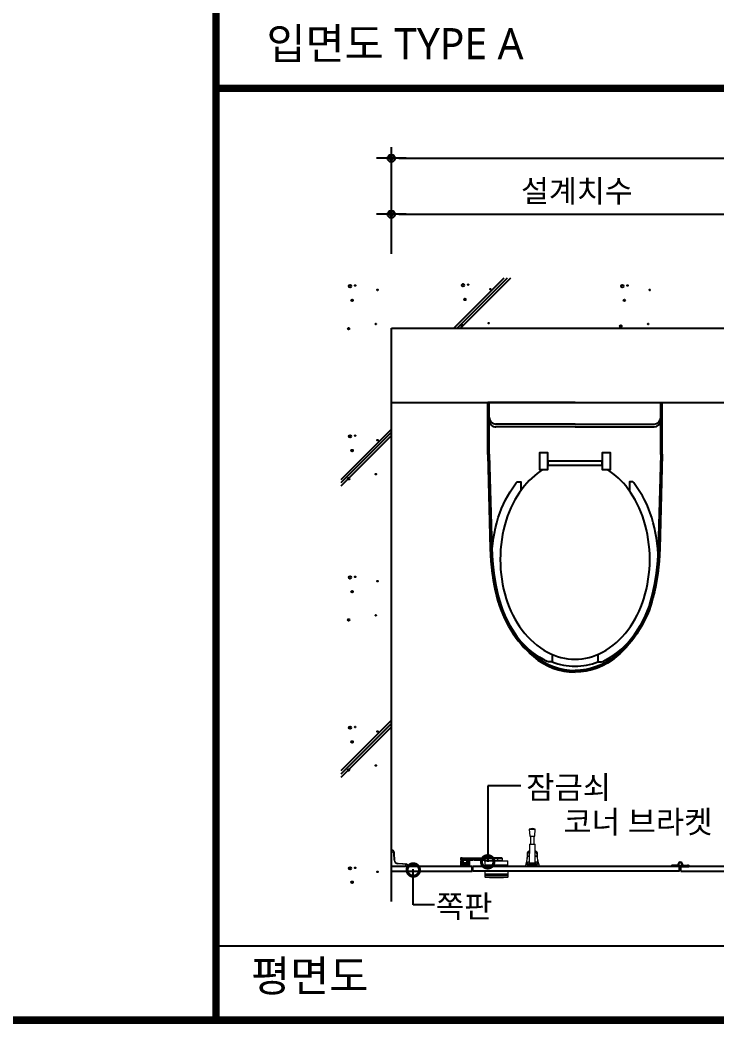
# Model space of a CAD drawing. Extents: x -256 to 8104, y -176 to 5714.
# Drawn here: x 2220 to 3159, y 2764 to 4116 of the extents above; entities that cross this region are included whole.
import ezdxf
from ezdxf.enums import TextEntityAlignment as Align

# ---------------------------------------------------------------- set-up
doc = ezdxf.new("R2010")
doc.units = 0
doc.header["$LTSCALE"] = 30
doc.layers.get('0').update_dxf_attribs({"linetype": 'CONTINUOUS'})
doc.layers.get('DEFPOINTS').update_dxf_attribs({"linetype": 'CONTINUOUS'})
for name, color, linetype in [('0_toilet', 6, 'CONTINUOUS'), ('DIM', 7, 'CONTINUOUS'), ('HAT', 8, 'CONTINUOUS'), ('TIT', 3, 'CONTINUOUS'), ('경첩', 4, 'CONTINUOUS'), ('문자', 3, 'CONTINUOUS'), ('부자재', 4, 'CONTINUOUS'), ('옷걸이', 4, 'CONTINUOUS'), ('잠금쇠(회전형)', 4, 'CONTINUOUS'), ('치수', 1, 'CONTINUOUS'), ('해치', 8, 'CONTINUOUS')]:
    doc.layers.add(name, color=color, linetype=linetype)
doc.styles.add('돋움', font='malgun.ttf')
doc.dimstyles.new('10', dxfattribs={"dimscale": 10, "dimtxt": 3, "dimasz": 1, "dimexe": 1.5, "dimexo": 2, "dimgap": 1, "dimtad": 1, "dimdec": 0, "dimlunit": 6, "dimtxsty": '돋움', "dimblk": 'DIMDOT', "dimcen": -1, "dimdle": 1.5, "dimclrt": 3, "dimazin": 3, "dimtfac": 1, "dimtdec": 0, "dimtix": 1, "dimtmove": 2, "dimatfit": 3, "dimldrblk": 'DIMDOT', "dimarcsym": 0})

# ---------------------------------------------------------------- blocks, each defined once
blk = doc.blocks.new('_DOTSMALL')
at = {"color": 0, "linetype": 'ByBlock', "const_width": 0.5}
blk.add_lwpolyline([(-0.0625, 0, 1), (0.0625, 0, 1)], format="xyb", close=True, dxfattribs=at)
blk = doc.blocks.new('A$C63EC304E')
at = {"layer": '치수', "color": 1, "xscale": 2.5, "yscale": 2.5, "zscale": 2.5, "rotation": 234.3098741996962}
blk.add_blockref('_DOTSMALL', (0.31, 0.31), dxfattribs=at)
blk = doc.blocks.new('A$C2BC9653E')
at = {"layer": '치수', "xscale": 0.3333333333333333, "yscale": 0.3333333333333333, "zscale": 0.3333333333333333}
blk.add_blockref('A$C63EC304E', (0, 0), dxfattribs=at)
blk = doc.blocks.new('A$C7FC71301')
at = {"layer": '치수', "rotation": 180}
blk.add_blockref('A$C2BC9653E', (0.208, 0.208), dxfattribs=at)
blk = doc.blocks.new('A$C4A20372B')
at = {"layer": '치수'}
blk.add_blockref('A$C7FC71301', (0, 0), dxfattribs=at)
blk = doc.blocks.new('A$C566469F5')
at = {"layer": '치수'}
blk.add_blockref('A$C4A20372B', (0, 0), dxfattribs=at)
blk = doc.blocks.new('A$C7E317CD4')
at = {"layer": '해치', "xscale": 2, "yscale": 2, "zscale": 2}
blk.add_blockref('A$C566469F5', (0, 0), dxfattribs=at)
blk = doc.blocks.new('A$C601D7F27')
at = {"layer": '치수'}
blk.add_blockref('A$C7E317CD4', (0, 0), dxfattribs=at)
blk = doc.blocks.new('A$C38802C08')
at = {"layer": '치수'}
blk.add_blockref('A$C601D7F27', (0, 0), dxfattribs=at)
blk = doc.blocks.new('DIMDOT')
at = {"linetype": 'Continuous'}
blk.add_line((-2, 0), (2, 0), dxfattribs=at)
for radius in [0.5, 0.25]:
    blk.add_circle((0, 0), radius, dxfattribs=at)
blk = doc.blocks.new('*D428')
at = {"layer": 'DEFPOINTS', "color": 0}
for p in [(158946.5, 9366.3), (157446.5, 9217.8), (158946.5, 9217.8)]:
    blk.add_point(p, dxfattribs=at)
at = {"layer": 'DIM', "color": 0, "lineweight": -2, "ltscale": 10}
for p, q in [((157446.5, 9237.8), (157446.5, 9381.3)), ((158946.5, 9237.8), (158946.5, 9381.3)), ((157456.5, 9366.3), (158936.5, 9366.3))]:
    blk.add_line(p, q, dxfattribs=at)
at = {"layer": 'DIM', "color": 0, "lineweight": -2, "xscale": 10, "yscale": 10, "zscale": 10, "rotation": 180}
blk.add_blockref('DIMDOT', (157446.5, 9366.3), dxfattribs=at)
at = {"layer": 'DIM', "color": 0, "lineweight": -2, "xscale": 10, "yscale": 10, "zscale": 10}
blk.add_blockref('DIMDOT', (158946.5, 9366.3), dxfattribs=at)
at = {"layer": 'DIM', "color": 3, "insert": (158196.5, 9395.9), "char_height": 30, "attachment_point": 5, "style": '돋움'}
blk.add_mtext('설계치수', dxfattribs=at)
blk = doc.blocks.new('*D430')
at = {"layer": 'DEFPOINTS', "color": 0}
for p in [(157946.5, 9290.9), (157446.5, 9217.8), (157946.5, 9217.8)]:
    blk.add_point(p, dxfattribs=at)
at = {"layer": 'DIM', "color": 0, "lineweight": -2, "ltscale": 10}
for p, q in [((157446.5, 9237.8), (157446.5, 9305.9)), ((157946.5, 9237.8), (157946.5, 9305.9)), ((157456.5, 9290.9), (157936.5, 9290.9))]:
    blk.add_line(p, q, dxfattribs=at)
at = {"layer": 'DIM', "color": 0, "lineweight": -2, "xscale": 10, "yscale": 10, "zscale": 10, "rotation": 180}
blk.add_blockref('DIMDOT', (157446.5, 9290.9), dxfattribs=at)
at = {"layer": 'DIM', "color": 0, "lineweight": -2, "xscale": 10, "yscale": 10, "zscale": 10}
blk.add_blockref('DIMDOT', (157946.5, 9290.9), dxfattribs=at)
at = {"layer": 'DIM', "color": 3, "insert": (157696.5, 9320.6), "char_height": 30, "attachment_point": 5, "style": '돋움'}
blk.add_mtext('설계치수', dxfattribs=at)
blk = doc.blocks.new('A$C10E41893')
at = {"layer": '부자재'}
for p, q in [((6.5, 0), (6.5, 196)), ((123.3, 196), (6.5, 196)), ((123.3, 192.5), (6.5, 192.5)), ((54.8, 0), (54.8, 177.5)), ((61.4, 0), (61.4, 177.5)), ((6.5, 0), (6.5, -196)), ((54.8, 0), (54.8, -177.5)), ((61.4, 0), (61.4, -177.5)), ((123.3, -192.5), (6.5, -192.5)), ((123.3, -196), (6.5, -196))]:
    blk.add_line(p, q, dxfattribs=at)
for points in [[(122.7, 196, -0.012538), (123.3, 196), (334.6, 190.3, -0.055395), (444.7, 175.1, -0.154276), (576.9, 93.3, -0.179504), (611.5, 0, -0.179504)], [(122.8, 192.5, -0.012538), (123.2, 192.5), (334.5, 186.8, -0.055395), (443.8, 171.7, -0.154276), (574.3, 91, -0.179504), (608, 0, -0.179504)], [(572, 51.4), (588.8, 51.4), (588.8, 59.6, 0.021185), (583.3, 70.7, 0.106084), (528.4, 133.7, 0.085733), (452.6, 172.4, 0.075373), (358.7, 186.6, 0.075373), (264.8, 172.4, 0.085733), (189, 133.7, 0.007337), (184.4, 130.1), (184.4, 122), (204.7, 122)], [(156.7, -72, 0.089162), (200.2, -118.7, 0.085733), (270.3, -154.5, 0.075373), (358.7, -167.9, 0.075373), (447.1, -154.5, 0.085733), (517.2, -118.7, 0.106084), (567, -61.6, 0.126931), (582.8, 0, 0.126931), (567, 61.6, 0.106084), (517.2, 118.7, 0.085733), (447.1, 154.5, 0.075373), (358.7, 167.9, 0.075373), (270.3, 154.5, 0.085733), (200.2, 118.7, 0.089162), (156.7, 72)], [(588.8, -51.4, 0.090214), (598.2, 0, 0.090214), (588.8, 51.4, 0.106084)], [(122.7, -196, 0.012538), (123.3, -196), (334.6, -190.3, 0.055395), (444.7, -175.1, 0.154276), (576.9, -93.3, 0.179504), (611.5, 0, 0.179504)], [(122.8, -192.5, 0.012538), (123.2, -192.5), (334.5, -186.8, 0.055395), (443.8, -171.7, 0.154276), (574.3, -91, 0.179504), (608, 0, 0.179504)], [(572, -51.4), (588.8, -51.4), (588.8, -59.6, -0.021185), (583.3, -70.7, -0.106084), (528.4, -133.7, -0.085733), (452.6, -172.4, -0.075373), (358.7, -186.6, -0.075373), (264.8, -172.4, -0.085733), (189, -133.7, -0.007337), (184.4, -130.1), (184.4, -122), (204.7, -122)]]:
    blk.add_lwpolyline(points, format="xyb", dxfattribs=at)
blk.add_lwpolyline([(138, -60.8), (119.3, -60.8), (119.3, -79.5), (156.7, -79.5), (156.7, -60.8), (138, -60.8), (147.3, -60.8), (147.3, 60.8), (138, 60.8), (156.7, 60.8), (156.7, 79.5), (119.3, 79.5), (119.3, 60.8), (138, 60.8), (138, -60.8), (119.3, -60.8)], dxfattribs=at)
for centre, start, end in [((39.8, 177.5), 0, 90), ((46.4, 177.5), 0, 90), ((39.8, -177.5), 270, 0), ((46.4, -177.5), 270, 0)]:
    blk.add_arc(centre, 15, start, end, dxfattribs=at)
blk = doc.blocks.new('EDGE_16', base_point=(154726.3, 5436.3))
for p, q in [((157446.5, 8365.6), (157446.5, 9137.4)), ((157446.5, 9137.4), (158946.5, 9137.4)), ((157446.5, 9037.4), (158946.5, 9037.4))]:
    blk.add_line(p, q)
at = {"color": 8}
blk.add_line((157210.4, 8305.6), (159173, 8305.6), dxfattribs=at)
at = {"color": 8, "const_width": 10}
for points in [[(157210.4, 8205.6), (157210.4, 10974.7)], [(157210.4, 9460.5), (160558.3, 9460.5)], [(154773.7, 8205.6), (160558.3, 8205.6)]]:
    blk.add_lwpolyline(points, dxfattribs=at)
at = {"layer": '0_toilet'}
for p, q in [((157555.4, 8412.4), (157446.5, 8412.4)), ((157555.4, 8406.4), (157555.4, 8412.4)), ((157835, 8412.4), (157556.1, 8412.4)), ((157556.1, 8406.4), (157556.1, 8412.4)), ((157835, 8406.4), (157835, 8412.4)), ((158060.4, 8412.4), (157836.5, 8412.4)), ((157836.5, 8406.4), (157836.5, 8412.4)), ((157446.5, 8406.4), (157555.4, 8406.4)), ((157835, 8406.4), (157556.1, 8406.4)), ((157836.5, 8406.4), (158060.4, 8406.4))]:
    blk.add_line(p, q, dxfattribs=at)
at = {"layer": '경첩', "color": 4, "linetype": 'Continuous', "lineweight": 15}
for p, q in [((157446.5, 8434.9), (157447.7, 8434.9)), ((157446.5, 8434.6), (157446.5, 8434.9)), ((157446.5, 8432.5), (157446.5, 8434.6)), ((157447.7, 8434.6), (157446.5, 8434.6)), ((157447.8, 8432.5), (157446.5, 8432.5)), ((157446.5, 8432.4), (157447.8, 8432.4)), ((157446.5, 8432.1), (157446.5, 8432.4)), ((157447.8, 8432.1), (157446.5, 8432.1)), ((157446.5, 8432.1), (157446.5, 8413.9)), ((157447.7, 8434.6), (157447.7, 8434.9)), ((157447.8, 8432.4), (157447.8, 8432.5)), ((157447.8, 8432.4), (157447.8, 8432.1)), ((157449.8, 8431.2), (157449.8, 8432.6)), ((157450.3, 8421.1), (157449.9, 8430.1)), ((157450, 8432.6), (157450.1, 8430.1)), ((157450.2, 8432.1), (157450, 8432)), ((157450.3, 8431.5), (157450.1, 8431.3)), ((157450.1, 8430.1), (157450.6, 8421.2)), ((157450.4, 8428.8), (157450.2, 8428.6)), ((157450.5, 8428.2), (157450.2, 8427.9)), ((157450.5, 8427.8), (157450.2, 8427.6)), ((157450.3, 8431.5), (157450.4, 8428.8)), ((157450.5, 8427.2), (157450.3, 8426.9)), ((157450.5, 8426.8), (157450.3, 8426.6)), ((157450.7, 8423.9), (157450.4, 8423.7)), ((157450.7, 8423.9), (157450.4, 8423.7)), ((157450.5, 8427.8), (157450.5, 8427.2)), ((157450.5, 8426.8), (157450.7, 8423.9)), ((157450.7, 8423.5), (157450.5, 8423.3)), ((157450.7, 8423.3), (157450.5, 8423)), ((157450.7, 8422.4), (157450.5, 8422.1)), ((157450.7, 8422.3), (157450.5, 8422)), ((157450.7, 8423.9), (157450.7, 8423.5)), ((157450.7, 8423.3), (157450.7, 8422.4)), ((157450.7, 8422.4), (157450.7, 8422.3)), ((157450.7, 8422.3), (157450.8, 8421.9)), ((157448, 8412.4), (157466.3, 8412.4)), ((157450.8, 8421.9), (157450.5, 8421.7)), ((157450.8, 8421.8), (157450.5, 8421.6)), ((157450.8, 8420.9), (157450.6, 8420.7)), ((157450.8, 8420.7), (157450.6, 8420.5)), ((157450.7, 8420.1), (157450.9, 8420.3)), ((157450.9, 8420.3), (157450.7, 8420.1)), ((157450.8, 8421.9), (157450.8, 8421.8)), ((157450.8, 8421.8), (157450.8, 8421.2)), ((157451.1, 8419.8), (157450.9, 8419.6)), ((157451.2, 8419.4), (157451.1, 8419.2)), ((157451.4, 8419.2), (157451.2, 8419)), ((157451.6, 8418.7), (157451.4, 8418.5)), ((157451.8, 8418.5), (157451.6, 8418.3)), ((157452.9, 8417.5), (157452.7, 8417.3)), ((157453.1, 8417.3), (157452.9, 8417.2)), ((157453.5, 8417.1), (157453.4, 8416.9)), ((157453.8, 8417), (157453.6, 8416.8)), ((157454.3, 8416.8), (157454.1, 8416.6)), ((157455.3, 8416.7), (157455.6, 8416.6)), ((157455.6, 8416.6), (157455.3, 8416.4)), ((157455.3, 8416.4), (157464.3, 8416)), ((157464.3, 8415.7), (157455.3, 8416.2)), ((157455.6, 8416.6), (157456.9, 8416.6)), ((157456.9, 8416.6), (157456.7, 8416.3)), ((157457.6, 8416.5), (157457.3, 8416.3)), ((157457.9, 8416.5), (157457.7, 8416.3)), ((157458.6, 8416.5), (157458.4, 8416.3)), ((157458.6, 8416.5), (157461.3, 8416.4)), ((157461.3, 8416.4), (157461.1, 8416.1)), ((157462, 8416.3), (157461.7, 8416.1)), ((157462.3, 8416.3), (157462.1, 8416.1)), ((157463, 8416.3), (157462.8, 8416.1)), ((157463, 8416.3), (157466.2, 8416.1)), ((157464.3, 8416), (157466.8, 8415.9)), ((157466.8, 8415.6), (157465.3, 8415.7)), ((157466.3, 8416.1), (157466.1, 8415.9)), ((157466.3, 8416.1), (157466.2, 8416.1)), ((157466.3, 8412.4), (157466.3, 8413.6)), ((157466.5, 8413.6), (157466.3, 8413.6)), ((157466.5, 8412.4), (157466.3, 8412.4)), ((157466.6, 8413.6), (157466.5, 8413.6)), ((157466.5, 8413.6), (157466.5, 8412.4)), ((157466.6, 8412.4), (157466.6, 8413.6)), ((157468.8, 8412.4), (157466.6, 8412.4)), ((157468.8, 8412.4), (157468.8, 8413.5)), ((157468.8, 8413.5), (157469, 8413.5)), ((157469, 8412.4), (157468.8, 8412.4)), ((157469, 8413.5), (157469, 8412.4))]:
    blk.add_line(p, q, dxfattribs=at)
at = {"layer": '경첩', "color": 4, "linetype": 'Continuous', "lineweight": 15, "flags": 128}
for points in [[(157449.8, 8432.6), (157449.8, 8432.6), (157449.9, 8432.6), (157449.9, 8432.6), (157449.9, 8432.6), (157450, 8432.6), (157450, 8432.6), (157450, 8432.6), (157450, 8432.6)], [(157450.1, 8430.1), (157450.1, 8430.1), (157450.1, 8430.1), (157450.1, 8430.1), (157450.1, 8430.1), (157450, 8430.1), (157450, 8430.1), (157449.9, 8430.1), (157449.9, 8430.1)], [(157450.3, 8432.1), (157450.3, 8432.1), (157450.3, 8432.1), (157450.2, 8432.1), (157450.2, 8432.1), (157450.2, 8432.1), (157450.2, 8432.1), (157450.2, 8432.1), (157450.2, 8432.1)], [(157450.3, 8432.1), (157450.3, 8431.9), (157450.3, 8431.8), (157450.3, 8431.7), (157450.3, 8431.5)], [(157450.4, 8428.8), (157450.4, 8428.7), (157450.5, 8428.6), (157450.5, 8428.5), (157450.5, 8428.4), (157450.5, 8428.3), (157450.5, 8428.2), (157450.5, 8428.2), (157450.5, 8428.2)], [(157450.7, 8423.9), (157450.7, 8423.9), (157450.7, 8423.9)], [(157450.7, 8423.5), (157450.7, 8423.4), (157450.7, 8423.4), (157450.7, 8423.3)], [(157450.6, 8421.2), (157450.5, 8421.2), (157450.5, 8421.2), (157450.5, 8421.2), (157450.5, 8421.2), (157450.4, 8421.2), (157450.4, 8421.2), (157450.3, 8421.2), (157450.3, 8421.1)], [(157450.8, 8420.9), (157450.8, 8420.7), (157450.8, 8420.7)], [(157450.9, 8420.3), (157450.9, 8420.3), (157450.9, 8420.3)], [(157455.3, 8416.4), (157455.3, 8416.4), (157455.3, 8416.4), (157455.3, 8416.4), (157455.3, 8416.3), (157455.3, 8416.3), (157455.3, 8416.2), (157455.3, 8416.2), (157455.3, 8416.2)], [(157456.9, 8416.6), (157457, 8416.6), (157457.2, 8416.6), (157457.3, 8416.6), (157457.4, 8416.6), (157457.5, 8416.6), (157457.5, 8416.5), (157457.6, 8416.5), (157457.6, 8416.5)], [(157457.9, 8416.5), (157457.9, 8416.5), (157458, 8416.5), (157458, 8416.5), (157458.1, 8416.5), (157458.2, 8416.5), (157458.3, 8416.5), (157458.5, 8416.5), (157458.6, 8416.5)], [(157461.3, 8416.4), (157461.4, 8416.4), (157461.5, 8416.4), (157461.6, 8416.4), (157461.7, 8416.3), (157461.8, 8416.3), (157461.9, 8416.3), (157461.9, 8416.3), (157462, 8416.3), (157462, 8416.3)], [(157462.3, 8416.3), (157462.3, 8416.3), (157462.4, 8416.3), (157462.4, 8416.3), (157462.5, 8416.3), (157462.6, 8416.3), (157462.7, 8416.3), (157462.9, 8416.3), (157463, 8416.3)], [(157464.3, 8416), (157464.3, 8416), (157464.3, 8416), (157464.3, 8415.9), (157464.3, 8415.9), (157464.3, 8415.9), (157464.3, 8415.8), (157464.3, 8415.8), (157464.3, 8415.7)], [(157466.8, 8415.6), (157466.8, 8415.7), (157466.8, 8415.7), (157466.8, 8415.8), (157466.8, 8415.8), (157466.8, 8415.8), (157466.8, 8415.8), (157466.8, 8415.9), (157466.8, 8415.9)]]:
    blk.add_lwpolyline(points, dxfattribs=at)
at = {"layer": '경첩', "color": 4, "linetype": 'Continuous', "lineweight": 15}
for centre, radius, start, end in [((157447.7, 8432.5), 2.35, 2.6983, 90), ((157447.7, 8432.5), 2.1, 2.6983, 90), ((157447.8, 8430), 2.35, 2.6983, 90), ((157447.8, 8430), 2.1, 2.6983, 90), ((157448, 8413.9), 1.5, 180, 270), ((157455.5, 8421.4), 5.25, 182.6983, 267.3017), ((157455.5, 8421.4), 5, 182.6983, 267.3017), ((157455.5, 8421.4), 4.75, 182.6983, 185.9088), ((157455.5, 8421.4), 4.75, 188.6056, 193.1623), ((157455.5, 8421.4), 4.75, 193.2431, 199.766), ((157455.5, 8421.4), 4.75, 199.766, 204.9948), ((157455.5, 8421.4), 4.75, 208.1736, 214.3849), ((157455.5, 8421.4), 4.75, 214.3855, 217.4388), ((157455.5, 8421.4), 4.75, 217.4392, 235.6151), ((157455.5, 8421.4), 4.75, 235.6142, 238.7009), ((157455.5, 8421.4), 4.75, 238.7002, 245.0052), ((157455.5, 8421.4), 4.75, 248.2494, 255.0002), ((157455.5, 8421.4), 4.75, 255, 267.3017), ((157464.2, 8413.6), 2.35, 0, 87.3017), ((157464.2, 8413.6), 2.1, 0, 87.3017), ((157466.7, 8413.5), 2.35, 0, 87.3017), ((157466.7, 8413.5), 2.1, 0, 87.3017)]:
    blk.add_arc(centre, radius, start, end, dxfattribs=at)
at = {"layer": '부자재'}
for p, q in [((157824.3, 8413.3), (157824.3, 8412.4)), ((157835, 8412.4), (157824.3, 8412.4)), ((157832.1, 8414.5), (157824.9, 8414)), ((157825.6, 8413.5), (157825.6, 8412.4)), ((157835.8, 8412.9), (157835.8, 8412.1)), ((157836, 8412.1), (157835.8, 8412.1)), ((157836, 8412.9), (157836, 8412.1)), ((157836.5, 8412.4), (157847.5, 8412.4)), ((157836.5, 8412.4), (157836.5, 8412.4)), ((157838.8, 8414.5), (157846.9, 8414)), ((157846.3, 8413.5), (157846.3, 8412.4)), ((157847.5, 8413.3), (157847.5, 8412.4))]:
    blk.add_line(p, q, dxfattribs=at)
at = {"layer": '부자재', "color": 1}
blk.add_circle((157835.9, 8415.6), 2.34, dxfattribs=at)
at = {"layer": '부자재'}
for centre, radius, start, end in [((157825, 8413.3), 0.7, 101.7765, 181.6712), ((157826.4, 8413.2), 0.884, 113.4077, 164.5497), ((157832, 8415.8), 1.29, 272.9231, 352.4724), ((157835.9, 8415.6), 2.62, 270, 180), ((157836.3, 8411.3), 1.65, 102.5267, 141.5475), ((157835.6, 8411.3), 1.65, 43.1003, 77.4733), ((157836, 8415.2), 2.86, 280.084, 345.9792), ((157839.8, 8415.8), 1.29, 187.5276, 267.0769), ((157845.4, 8413.2), 0.884, 15.4503, 67.3004), ((157846.8, 8413.3), 0.7, 358.3288, 78.2235)]:
    blk.add_arc(centre, radius, start, end, dxfattribs=at)
at = {"layer": '옷걸이', "lineweight": 15}
for p, q in [((157632.4, 8462.8), (157633.2, 8453.3)), ((157632.4, 8462.8), (157640.4, 8462.8)), ((157639.7, 8453.3), (157640.4, 8462.8)), ((157633.2, 8453.3), (157639.7, 8453.3)), ((157633.9, 8453.3), (157633.9, 8442.5)), ((157638.9, 8442.5), (157638.9, 8453.3)), ((157632.7, 8442.2), (157632.4, 8417)), ((157640.2, 8442.2), (157632.7, 8442.2)), ((157632.9, 8442.5), (157636.4, 8442.5)), ((157636.4, 8442.5), (157639.9, 8442.5)), ((157640.4, 8417), (157640.2, 8442.2)), ((157630.1, 8426.8), (157632.5, 8426.8)), ((157632.5, 8426), (157630.1, 8426)), ((157632.6, 8433.1), (157632.5, 8433.1)), ((157632.5, 8433.1), (157632.5, 8433)), ((157632.6, 8433), (157632.5, 8433)), ((157632.5, 8431.5), (157632.5, 8431.1)), ((157632.5, 8431.5), (157632.6, 8431.5)), ((157632.6, 8431.1), (157632.5, 8431.1)), ((157640.3, 8433.1), (157640.2, 8433.1)), ((157640.3, 8433), (157640.2, 8433)), ((157640.3, 8433.1), (157640.3, 8433)), ((157640.3, 8431.5), (157640.3, 8431.1)), ((157640.3, 8431.5), (157640.3, 8431.5)), ((157640.3, 8431.1), (157640.3, 8431.1)), ((157640.3, 8426.8), (157642.7, 8426.8)), ((157642.7, 8426), (157640.3, 8426)), ((157626.9, 8412.5), (157627.8, 8415)), ((157629.3, 8412.5), (157626.9, 8412.5)), ((157627.8, 8415), (157627.8, 8415)), ((157627.8, 8415), (157627.8, 8415)), ((157628.7, 8415.8), (157628.6, 8415.8)), ((157630.2, 8417.9), (157628.7, 8417.9)), ((157630.1, 8417.9), (157628.7, 8417.9)), ((157628.7, 8415.7), (157628.7, 8415.7)), ((157644.1, 8415.7), (157628.7, 8415.7)), ((157630.1, 8415), (157629.3, 8412.5)), ((157643.5, 8412.5), (157629.3, 8412.5)), ((157630.1, 8417.3), (157630.2, 8417.9)), ((157630.1, 8415), (157630.1, 8415.7)), ((157630.1, 8415.7), (157642.7, 8415.7)), ((157642.7, 8415), (157630.1, 8415)), ((157641.2, 8417), (157631.6, 8417)), ((157644.1, 8417.9), (157642.7, 8417.9)), ((157642.7, 8417.9), (157642.7, 8417.3)), ((157644.1, 8417.9), (157642.7, 8417.9)), ((157642.7, 8415), (157642.7, 8415.7)), ((157643.5, 8412.5), (157642.7, 8415)), ((157645.9, 8412.5), (157643.5, 8412.5)), ((157644.2, 8415.8), (157644.1, 8415.8)), ((157644.2, 8415.8), (157644.1, 8415.8)), ((157644.1, 8415.7), (157644.1, 8415.7)), ((157645.1, 8415), (157645.9, 8412.5)), ((157645.1, 8415), (157645.1, 8415)), ((157645.1, 8415), (157645.1, 8415))]:
    blk.add_line(p, q, dxfattribs=at)
at = {"layer": '옷걸이', "lineweight": 15, "flags": 128}
for points in [[(157629.8, 8426), (157629.8, 8426), (157629.8, 8426), (157629.9, 8426), (157629.9, 8426), (157629.9, 8426), (157630, 8426), (157630, 8426), (157630.1, 8426)], [(157632.5, 8433.1), (157632.4, 8433.1), (157632.1, 8433.1), (157631.8, 8433), (157631.5, 8432.9), (157631.2, 8432.8), (157630.9, 8432.7), (157630.6, 8432.5), (157630.4, 8432.4), (157630.2, 8432.2), (157630.1, 8431.9), (157630, 8431.7), (157630, 8431.5), (157630, 8431.4)], [(157632.5, 8433), (157632.1, 8433), (157631.7, 8432.9), (157631.3, 8432.8), (157630.9, 8432.6), (157630.6, 8432.5), (157630.4, 8432.2), (157630.2, 8432), (157630, 8431.7), (157630, 8431.4), (157630, 8431.4)], [(157630, 8429.9), (157630, 8430.1), (157630.1, 8430.4), (157630.3, 8430.7), (157630.5, 8430.9), (157630.8, 8431.1), (157631.2, 8431.2), (157631.6, 8431.4), (157632, 8431.4), (157632.5, 8431.5)], [(157632.5, 8431.1), (157632, 8431.1), (157631.6, 8431), (157631.3, 8430.9), (157631, 8430.8), (157630.7, 8430.6), (157630.5, 8430.4), (157630.4, 8430.2), (157630.3, 8429.9), (157630.2, 8429.7)], [(157642.8, 8431.4), (157642.8, 8431.4), (157642.8, 8431.6), (157642.8, 8431.8), (157642.6, 8432.1), (157642.5, 8432.3), (157642.3, 8432.4), (157642.1, 8432.6), (157641.8, 8432.8), (157641.6, 8432.9), (157641.2, 8433), (157640.9, 8433), (157640.6, 8433.1), (157640.3, 8433.1)], [(157642.8, 8431.4), (157642.8, 8431.6), (157642.7, 8431.9), (157642.5, 8432.2), (157642.3, 8432.4), (157642, 8432.6), (157641.7, 8432.7), (157641.3, 8432.9), (157640.9, 8433), (157640.4, 8433), (157640.3, 8433)], [(157640.3, 8431.5), (157640.7, 8431.4), (157641.2, 8431.4), (157641.5, 8431.3), (157641.9, 8431.1), (157642.2, 8430.9), (157642.4, 8430.7), (157642.6, 8430.5), (157642.8, 8430.2), (157642.8, 8429.9)], [(157642.6, 8429.7), (157642.5, 8430), (157642.4, 8430.2), (157642.2, 8430.4), (157642, 8430.6), (157641.7, 8430.8), (157641.4, 8430.9), (157641.1, 8431), (157640.7, 8431.1), (157640.3, 8431.1)], [(157643, 8426), (157643, 8426), (157643, 8426), (157643, 8426), (157642.9, 8426), (157642.9, 8426), (157642.8, 8426), (157642.8, 8426), (157642.7, 8426)], [(157628.5, 8417.7), (157628.5, 8417.7), (157628.5, 8417.7)], [(157628.7, 8415.8), (157628.6, 8415.8), (157628.6, 8415.8)], [(157628.7, 8417.9), (157628.7, 8417.9), (157628.7, 8417.9)], [(157628.7, 8415.8), (157628.7, 8415.7), (157628.7, 8415.7)], [(157628.7, 8415.8), (157628.7, 8415.8), (157628.7, 8415.8)], [(157630.9, 8415.8), (157630.5, 8415.8), (157630.3, 8415.8), (157630.2, 8415.8), (157630.3, 8415.9), (157630.6, 8415.9), (157630.7, 8415.9)], [(157632.5, 8418.2), (157631.8, 8418.2), (157630.6, 8418.2)], [(157642.2, 8418.2), (157640.7, 8418.2), (157640.4, 8418.2)], [(157642.2, 8415.9), (157642.4, 8415.9), (157642.6, 8415.8), (157642.6, 8415.8), (157642.5, 8415.8), (157642.1, 8415.8), (157641.7, 8415.7)], [(157644.1, 8415.7), (157644.1, 8415.7), (157644.1, 8415.8)], [(157644.1, 8415.8), (157644.1, 8415.8), (157644.1, 8415.8)]]:
    blk.add_lwpolyline(points, dxfattribs=at)
at = {"layer": '옷걸이', "lineweight": 15}
for centre, radius, start, end in [((157636.4, 8452.5), 11, 68.7607, 111.2393), ((157632.9, 8442.2), 0.25, 90, 179.5), ((157639.9, 8442.2), 0.25, 0.5, 90), ((157577.2, 8430.2), 52.8, 346.2317, 355.4136), ((157577.2, 8430.2), 53, 346.5097, 355.4136), ((157577.2, 8430.2), 52.8, 355.4136, 356.451), ((157577.2, 8430.2), 52.8, 356.4511, 359.6096), ((157630.1, 8427), 0.23, 185.4574, 275.1888), ((157577.2, 8430.2), 52.8, 359.6096, 1.2369), ((157630.2, 8429.9), 0.227, 188.2087, 276.392), ((157577.2, 8430), 53, 356.4511, 359.6096), ((157596.2, 8429.4), 34.1, 354.2736, 355.5668), ((157577.2, 8431.8), 55.3, 359.6189, 1.2073), ((157695.6, 8431.8), 55.3, 178.7927, 180.3811), ((157642.6, 8429.9), 0.227, 263.608, 351.7913), ((157695.6, 8430), 53, 180.3904, 183.5489), ((157642.7, 8427), 0.23, 264.8112, 354.5426), ((157676.7, 8429.4), 34.1, 184.4333, 185.7264), ((157695.6, 8430.2), 53, 184.5864, 193.4903), ((157695.6, 8430.2), 52.8, 178.7631, 180.3904), ((157695.6, 8430.2), 52.8, 180.3904, 183.5489), ((157695.6, 8430.2), 52.8, 183.5489, 184.5865), ((157695.6, 8430.2), 52.8, 184.5864, 193.7683), ((157578.5, 8429.9), 51.5, 343.2376, 346.2577), ((157628.9, 8414.6), 1.17, 101.397, 160.6752), ((157628.7, 8414.7), 1, 89.9937, 161.8081), ((157578.9, 8430.1), 51.3, 343.5226, 346.2377), ((157628.7, 8417.6), 0.25, 90.2728, 166.2395), ((157628.7, 8417.6), 0.247, 89.2585, 165.9158), ((157628.2, 8418), 2.24, 284.8265, 3.5932), ((157628.3, 8417.6), 1.81, 282.0607, 352.5143), ((157630.5, 8417.8), 0.376, 79.9393, 150.5456), ((157630.4, 8417.9), 0.248, 89.5881, 179.723), ((157630.6, 8417.9), 0.307, 84.7786, 118.9817), ((157630.2, 8417.3), 1.43, 284.1057, 346.9245), ((157636.5, 8816.8), 401.1, 269.1968, 270.7316), ((157642.6, 8417.3), 1.44, 193.1186, 255.9655), ((157642.3, 8417.8), 0.4, 32.0092, 97.8083), ((157642.3, 8417.9), 0.271, 58.6344, 97.6053), ((157644.7, 8418), 2.24, 176.3909, 255.1894), ((157642.4, 8417.9), 0.248, 0.277, 90.4119), ((157644.5, 8417.6), 1.8, 186.7864, 258.2605), ((157644.1, 8417.6), 0.25, 13.7617, 89.4531), ((157644.1, 8417.6), 0.247, 14.0842, 90.7415), ((157693.8, 8430), 51.2, 193.7584, 196.469), ((157644.1, 8414.7), 1, 18.1919, 90.0063), ((157644, 8414.7), 1.16, 19.2937, 79.3942), ((157694.6, 8430), 51.7, 193.7493, 196.7564)]:
    blk.add_arc(centre, radius, start, end, dxfattribs=at)
at = {"layer": '잠금쇠(회전형)', "linetype": 'Continuous', "lineweight": 15}
for p, q in [((157539.6, 8423.5), (157539.6, 8421)), ((157542, 8424), (157540.1, 8424)), ((157568.4, 8423.8), (157545.9, 8423.8)), ((157568.4, 8423.8), (157545.9, 8423.8)), ((157545.9, 8423.8), (157545.9, 8423.8)), ((157545.9, 8423.5), (157589.9, 8423.5)), ((157545.9, 8423), (157545.9, 8423.5)), ((157545.9, 8423), (157545.9, 8421.5)), ((157589.9, 8423), (157545.9, 8423)), ((157568.4, 8423.8), (157568.4, 8423.8)), ((157595.6, 8424), (157572.3, 8424)), ((157589.9, 8423.5), (157589.9, 8423)), ((157589.9, 8420.5), (157589.9, 8423)), ((157596.1, 8420.5), (157596.1, 8423.5)), ((157539.6, 8421), (157542.9, 8421)), ((157539.6, 8419.4), (157539.6, 8412.4)), ((157540, 8419.4), (157539.6, 8419.4)), ((157539.6, 8412.4), (157552.1, 8412.4)), ((157540, 8414.4), (157540, 8419.4)), ((157540, 8419.4), (157540.5, 8419.4)), ((157551.7, 8414.4), (157540, 8414.4)), ((157540.1, 8419.9), (157540.5, 8419.9)), ((157540.5, 8419.4), (157540.5, 8419.9)), ((157540.5, 8419.9), (157542.4, 8419.9)), ((157540.5, 8419.4), (157540.5, 8414.8)), ((157542.4, 8419.4), (157540.5, 8419.4)), ((157540.5, 8414.8), (157540.6, 8414.9)), ((157540.6, 8418.9), (157542.4, 8418.9)), ((157540.6, 8414.9), (157540.6, 8418.9)), ((157541.1, 8418.4), (157540.6, 8418.9)), ((157540.6, 8414.9), (157540.7, 8414.9)), ((157540.7, 8414.9), (157551.1, 8414.9)), ((157541.1, 8418.4), (157541.1, 8414.9)), ((157542.4, 8418.4), (157541.1, 8418.4)), ((157541.6, 8417.4), (157541.6, 8415.9)), ((157548.8, 8417.4), (157541.6, 8417.4)), ((157541.6, 8415.9), (157548.8, 8415.9)), ((157541.9, 8417.6), (157548.6, 8417.6)), ((157548.6, 8415.6), (157541.9, 8415.6)), ((157542.4, 8419.4), (157542.4, 8419.9)), ((157542.4, 8419.9), (157543.4, 8419.9)), ((157542.4, 8418.9), (157542.4, 8419.4)), ((157542.9, 8419.4), (157542.4, 8419.4)), ((157542.4, 8418.9), (157542.4, 8418.4)), ((157542.4, 8418.9), (157542.9, 8418.9)), ((157543.4, 8418.4), (157542.4, 8418.4)), ((157542.9, 8421), (157542.9, 8421)), ((157542.9, 8419.4), (157542.9, 8418.9)), ((157543.4, 8419.4), (157542.9, 8419.4)), ((157542.9, 8418.9), (157543.4, 8418.9)), ((157543.4, 8420.5), (157543.4, 8417.6)), ((157572.4, 8421.5), (157545.9, 8421.5)), ((157548.4, 8417.6), (157548.4, 8420.5)), ((157548.4, 8419.9), (157549.4, 8419.9)), ((157548.9, 8419.4), (157548.4, 8419.4)), ((157548.4, 8418.9), (157548.9, 8418.9)), ((157549.4, 8418.4), (157548.4, 8418.4)), ((157548.6, 8417.6), (157549.9, 8417.6)), ((157549.9, 8415.6), (157548.6, 8415.6)), ((157550.1, 8417.4), (157548.8, 8417.4)), ((157548.8, 8415.9), (157550.1, 8415.9)), ((157548.9, 8421), (157556.2, 8421)), ((157549.4, 8419.4), (157548.9, 8419.4)), ((157548.9, 8418.9), (157548.9, 8419.4)), ((157548.9, 8418.9), (157549.4, 8418.9)), ((157549.4, 8419.9), (157549.4, 8419.4)), ((157549.4, 8419.9), (157551.3, 8419.9)), ((157551.3, 8419.4), (157549.4, 8419.4)), ((157549.4, 8419.4), (157549.4, 8418.9)), ((157549.4, 8418.9), (157551.1, 8418.9)), ((157549.4, 8418.9), (157549.4, 8418.4)), ((157550.6, 8418.4), (157549.4, 8418.4)), ((157550.1, 8415.9), (157550.1, 8417.4)), ((157551.1, 8418.9), (157550.6, 8418.4)), ((157550.6, 8414.9), (157550.6, 8418.4)), ((157551.1, 8418.9), (157551.1, 8414.9)), ((157551.1, 8414.9), (157551.1, 8414.9)), ((157551.1, 8414.9), (157551.3, 8414.8)), ((157551.3, 8419.9), (157551.3, 8419.4)), ((157551.3, 8419.9), (157551.6, 8419.9)), ((157551.3, 8414.8), (157551.3, 8419.4)), ((157551.3, 8419.4), (157551.7, 8419.4)), ((157551.7, 8419.4), (157551.7, 8414.4)), ((157552.1, 8419.4), (157551.7, 8419.4)), ((157552.1, 8412.4), (157552.1, 8419.4)), ((157558.1, 8421), (157571.1, 8421)), ((157571.1, 8421), (157571.1, 8421)), ((157572.6, 8419.4), (157572.6, 8414.5)), ((157603.6, 8414.5), (157572.6, 8414.5)), ((157572.6, 8414.4), (157572.6, 8412.6)), ((157572.6, 8414.4), (157603.6, 8414.4)), ((157572.6, 8412.6), (157603.6, 8412.6)), ((157603.4, 8412.4), (157572.9, 8412.4)), ((157574, 8420), (157574, 8420.2)), ((157603.6, 8419.5), (157574.1, 8419.5)), ((157574.8, 8420), (157574.8, 8420.5)), ((157574.8, 8420.5), (157589.9, 8420.5)), ((157574.8, 8420), (157603.1, 8420)), ((157580.4, 8414.5), (157580.4, 8414.4)), ((157589.9, 8420), (157589.9, 8420.5)), ((157589.9, 8420.5), (157596.1, 8420.5)), ((157595.9, 8414.4), (157595.9, 8414.5)), ((157600.5, 8414.4), (157600.5, 8414.5)), ((157602.6, 8414.4), (157602.6, 8414.5)), ((157602.6, 8414.4), (157602.6, 8414.5)), ((157603.6, 8414.5), (157603.6, 8419.5)), ((157603.6, 8412.6), (157603.6, 8414.4)), ((157572.4, 8402.4), (157572.4, 8401.4)), ((157603.9, 8402.4), (157572.4, 8402.4)), ((157603.9, 8401.4), (157572.4, 8401.4)), ((157572.4, 8400.4), (157572.4, 8398.8)), ((157603.9, 8400.4), (157572.4, 8400.4)), ((157572.4, 8398.8), (157588.1, 8398.8)), ((157588.1, 8398.3), (157572.8, 8398.3)), ((157603.4, 8400.9), (157572.9, 8400.9)), ((157603.4, 8400.9), (157572.9, 8400.9)), ((157603.2, 8406.3), (157573.1, 8406.3)), ((157573.3, 8406.4), (157588.1, 8406.4)), ((157576, 8398.1), (157600.3, 8398.1)), ((157576, 8398.1), (157588.1, 8398.1)), ((157600, 8398), (157576.3, 8398)), ((157582.5, 8397.9), (157582.6, 8397.9)), ((157582.6, 8397.9), (157593.7, 8397.9)), ((157585.4, 8397.8), (157585.4, 8397.9)), ((157586, 8397.6), (157590.3, 8397.6)), ((157586, 8397.6), (157590.3, 8397.6)), ((157586.3, 8397.9), (157586.3, 8397.8)), ((157586.3, 8397.8), (157590, 8397.8)), ((157589.9, 8397.6), (157586.4, 8397.6)), ((157588.1, 8406.4), (157603, 8406.4)), ((157588.1, 8398.8), (157603.9, 8398.8)), ((157603.4, 8398.3), (157588.1, 8398.3)), ((157588.1, 8398.1), (157600.3, 8398.1)), ((157590, 8397.8), (157590, 8397.9)), ((157590.9, 8397.9), (157590.9, 8397.8)), ((157593.7, 8397.9), (157593.9, 8397.9)), ((157603.9, 8401.4), (157603.9, 8402.4)), ((157603.9, 8398.8), (157603.9, 8400.4))]:
    blk.add_line(p, q, dxfattribs=at)
at = {"layer": '잠금쇠(회전형)', "linetype": 'Continuous', "lineweight": 15, "flags": 128}
for points in [[(157545.9, 8423.8), (157545.2, 8423.8), (157544.6, 8423.8), (157544, 8423.8), (157543.4, 8423.9), (157543, 8423.9), (157542.6, 8423.9), (157542.3, 8423.9), (157542.1, 8424), (157542, 8424), (157542, 8424)], [(157582.5, 8397.8), (157582.3, 8397.8), (157582.2, 8397.9), (157582.2, 8397.9), (157582.4, 8397.9), (157582.5, 8397.9)], [(157586.4, 8397.6), (157586.4, 8397.6), (157586.4, 8397.7), (157586.4, 8397.7), (157586.4, 8397.7), (157586.3, 8397.7), (157586.3, 8397.7), (157586.3, 8397.7), (157586.3, 8397.8)], [(157589.9, 8397.6), (157589.9, 8397.6), (157589.9, 8397.7), (157589.9, 8397.7), (157589.9, 8397.7), (157589.9, 8397.7), (157590, 8397.7), (157590, 8397.7), (157590, 8397.8)], [(157593.9, 8397.9), (157594, 8397.9), (157594.1, 8397.9), (157594.1, 8397.9), (157594, 8397.8), (157593.8, 8397.8)]]:
    blk.add_lwpolyline(points, dxfattribs=at)
at = {"layer": '잠금쇠(회전형)', "linetype": 'Continuous', "lineweight": 15}
for centre, radius, start, end in [((157540.1, 8423.5), 0.5, 90, 180), ((157545.9, 8469.4), 46.4, 262.2082, 269.9516), ((157545.9, 8462.4), 38.9, 261.4299, 269.9411), ((157568.4, 8463.4), 39.6, 270.014, 275.6703), ((157589.9, 8462.3), 38.8, 270.0516, 278.5774), ((157589.9, 8469.4), 46.3, 270.0429, 277.7974), ((157595.6, 8423.5), 0.5, 0, 90), ((157545.9, 8381.5), 39.9, 90.0704, 99.0775), ((157540.1, 8419.4), 0.5, 90, 180), ((157540.5, 8419.4), 0.485, 91.9622, 181.8362), ((157540.8, 8414.1), 0.816, 110.8265, 158.264), ((157541.9, 8417.4), 0.25, 90, 180), ((157541.9, 8415.9), 0.25, 180, 270), ((157542.4, 8419.4), 0.5, 0, 90), ((157542.4, 8418.9), 0.5, 270, 0), ((157545.9, 8380.7), 40.4, 85.7371, 94.238), ((157542.9, 8420.5), 0.5, 0.4364, 88.0475), ((157545.9, 8392.9), 27.7, 84.8219, 95.1479), ((157548.9, 8420.5), 0.5, 89.9688, 179.9724), ((157549.4, 8419.4), 0.5, 90, 180), ((157549.4, 8418.9), 0.5, 180, 270), ((157549.9, 8417.4), 0.25, 0, 90), ((157549.9, 8415.9), 0.25, 270, 0), ((157551.3, 8419.4), 0.485, 358.1638, 88.0378), ((157551, 8414.1), 0.816, 21.736, 69.1735), ((157551.6, 8419.4), 0.5, 0, 90), ((157557.1, 8381.7), 39.3, 88.5426, 91.4397), ((157563.6, 8442), 22.3, 289.4853, 292.988), ((157571.1, 8419.4), 1.56, 359.595, 89.9503), ((157572.4, 8419.9), 1.54, 8.6008, 92.9035), ((157572.9, 8412.6), 0.25, 180, 270), ((157594.6, 8371.7), 52.5, 113.1385, 114.7084), ((157574.7, 8419.3), 1.18, 89.4884, 132.259), ((157575.7, 8420.1), 1.69, 184.5827, 202.3275), ((157574.7, 8419.4), 0.588, 82.6337, 171.8516), ((157596.6, 8420.5), 0.5, 180, 270), ((157603.1, 8419.5), 0.5, 0, 90), ((157603.4, 8412.6), 0.25, 270, 0), ((157583.4, 8402.4), 11, 159.2996, 180), ((157572.4, 8400.9), 0.5, 0, 90), ((157572.4, 8400.9), 0.5, 270, 0), ((157572.9, 8398.8), 0.5, 180, 264.5584), ((157588.1, 8558.9), 161.3, 264.5584, 265.686), ((157573.3, 8406.2), 0.15, 90, 159.2996), ((157576, 8398.2), 0.125, 265.686, 270), ((157576.3, 8398.2), 0.125, 235.4626, 265.7969), ((157588.1, 8559.1), 161.5, 265.7969, 269.2276), ((157582.4, 8396.1), 1.78, 88.6382, 96.0273), ((157588.4, 8478.5), 80.9, 265.7789, 267.8287), ((157588.5, 8478.6), 80.8, 266.5383, 267.829), ((157585.3, 8397.8), 0.114, 281.5317, 6.6087), ((157586.3, 8420.3), 22.6, 267.7351, 270.0014), ((157586.4, 8428.4), 30.7, 268.0585, 270.0013), ((157589.9, 8428.1), 30.5, 269.9897, 271.9505), ((157590, 8420.1), 22.4, 269.9881, 272.2754), ((157588.1, 8559.1), 161.5, 270.7724, 274.2031), ((157591, 8397.8), 0.114, 173.3913, 258.4683), ((157587.8, 8478.6), 80.8, 272.171, 273.4617), ((157587.9, 8478.5), 80.9, 272.1713, 274.2211), ((157593.8, 8397.9), 0.0882, 204.5731, 265.3621), ((157593.9, 8396.7), 1.13, 83.0858, 90.7191), ((157600, 8398.2), 0.125, 274.2031, 304.5374), ((157588.1, 8558.9), 161.3, 274.314, 275.4416), ((157600.3, 8398.2), 0.125, 270, 274.314), ((157603, 8406.2), 0.15, 20.7004, 90), ((157592.9, 8402.4), 11, 0, 20.7004), ((157603.9, 8400.9), 0.5, 90, 180), ((157603.9, 8400.9), 0.5, 180, 270), ((157603.4, 8398.8), 0.5, 275.4416, 0)]:
    blk.add_arc(centre, radius, start, end, dxfattribs=at)
at = {"layer": '치수'}
for p, q in [((157621.2, 8521.2), (157576.3, 8521.2)), ((157576.3, 8521.2), (157576.3, 8418.8)), ((157476.1, 8360.9), (157476.1, 8408.8)), ((157504.6, 8360.9), (157476.1, 8360.9))]:
    blk.add_line(p, q, dxfattribs=at)
at = {"layer": '해치'}
for p, q in [((157530.8, 9137.4), (157598.5, 9205.1)), ((157539.6, 9137.4), (157607.4, 9205.1)), ((157378.8, 8933.9), (157446.5, 9001.7)), ((157378.8, 8925.1), (157446.5, 8992.9)), ((157378.8, 8541.6), (157446.5, 8609.4)), ((157378.8, 8532.8), (157446.5, 8600.6))]:
    blk.add_line(p, q, dxfattribs=at)
at = {"layer": '해치', "color": 2}
for p, q in [((157535.2, 9137.4), (157603, 9205.1)), ((157378.8, 8929.5), (157446.5, 8997.3)), ((157378.8, 8537.2), (157446.5, 8605))]:
    blk.add_line(p, q, dxfattribs=at)
at = {"layer": '해치'}
for centre, radius in [((157390.9, 9194.1), 1.68), ((157397.8, 9194.9), 0.56), ((157542.9, 9195.3), 1.68), ((157549.9, 9196.1), 0.56), ((157757.7, 9194.1), 1.68), ((157764.6, 9194.9), 0.56), ((157427.8, 9189), 0.56), ((157579.9, 9190.1), 0.56), ((157794.6, 9189), 0.56), ((157393.7, 9175), 1.12), ((157545.7, 9176.2), 1.12), ((157760.5, 9175), 1.12), ((157425.6, 9143.1), 0.559), ((157540.9, 9141.5), 1.12), ((157577.6, 9144.3), 0.559), ((157755.7, 9140.2), 1.12), ((157792.4, 9143.1), 0.559), ((157388.9, 9136.9), 1.12), ((157390.9, 8991.9), 1.68), ((157397.8, 8992.7), 0.56), ((157427.8, 8986.7), 0.56), ((157393.7, 8972.7), 1.12), ((157388.9, 8934.7), 1.12), ((157425.6, 8940.8), 0.559), ((157390.9, 8801.8), 1.68), ((157397.8, 8802.6), 0.56), ((157427.8, 8796.7), 0.56), ((157393.7, 8782.7), 1.12), ((157425.6, 8750.8), 0.559), ((157388.9, 8744.6), 1.12), ((157390.9, 8599.6), 1.68), ((157397.8, 8600.4), 0.56), ((157427.8, 8594.4), 0.56), ((157393.7, 8580.4), 1.12), ((157425.6, 8548.5), 0.559), ((157388.9, 8542.4), 1.12), ((157390.9, 8410), 1.68), ((157397.8, 8410.8), 0.56), ((157427.8, 8405.4), 0.56), ((157393.7, 8391.4), 1.12)]:
    blk.add_circle(centre, radius, dxfattribs=at)
at = {"layer": 'HAT', "xscale": 0.6000000000003638, "yscale": 0.6000000000003638, "zscale": 0.6000000000003638, "rotation": 270}
blk.add_blockref('A$C10E41893', (157694, 9041.3), dxfattribs=at)
at = {"layer": '해치', "xscale": -20, "yscale": 20, "zscale": 20, "rotation": 89.99999999999994}
for p in [(157480.3, 8412), (157580.5, 8423)]:
    blk.add_blockref('A$C38802C08', p, dxfattribs=at)
at = {"layer": 'TIT', "style": '돋움'}
for s, p in [('입면도 TYPE A', (157624.6, 9499.6)), ('평면도', (157415.6, 8244.3))]:
    blk.add_text(s, height=42, dxfattribs=at).set_placement(p, align=Align.RIGHT)
at = {"layer": '문자', "style": '돋움'}
for s, p in [('잠금쇠', (157685.4, 8519.5)), ('코너 브라켓', (157778.8, 8473)), ('쪽판', (157544.7, 8359.2))]:
    blk.add_text(s, height=30.34, dxfattribs=at).set_placement(p, align=Align.MIDDLE)
at = {"layer": 'DIM', "ltscale": 10}
for base, p2, picture, middle in [((158946.5, 9366.3), (158946.5, 9217.8), '*D428', (158196.5, 9395.9)), ((157946.5, 9290.9), (157946.5, 9217.8), '*D430', (157696.5, 9320.6))]:
    dim = blk.add_linear_dim(base=base, p1=(157446.5, 9217.8), p2=p2, text='설계치수', dimstyle='10', override={"dimtxsty": '돋움'}, dxfattribs=at)
    dim.commit()
    dim.dimension.update_dxf_attribs({"geometry": picture, "text_midpoint": middle})

msp = doc.modelspace()

# ---------------------------------------------------------------- block references
msp.add_blockref('EDGE_16', (0, 0))

doc.saveas('drawing.dxf')
